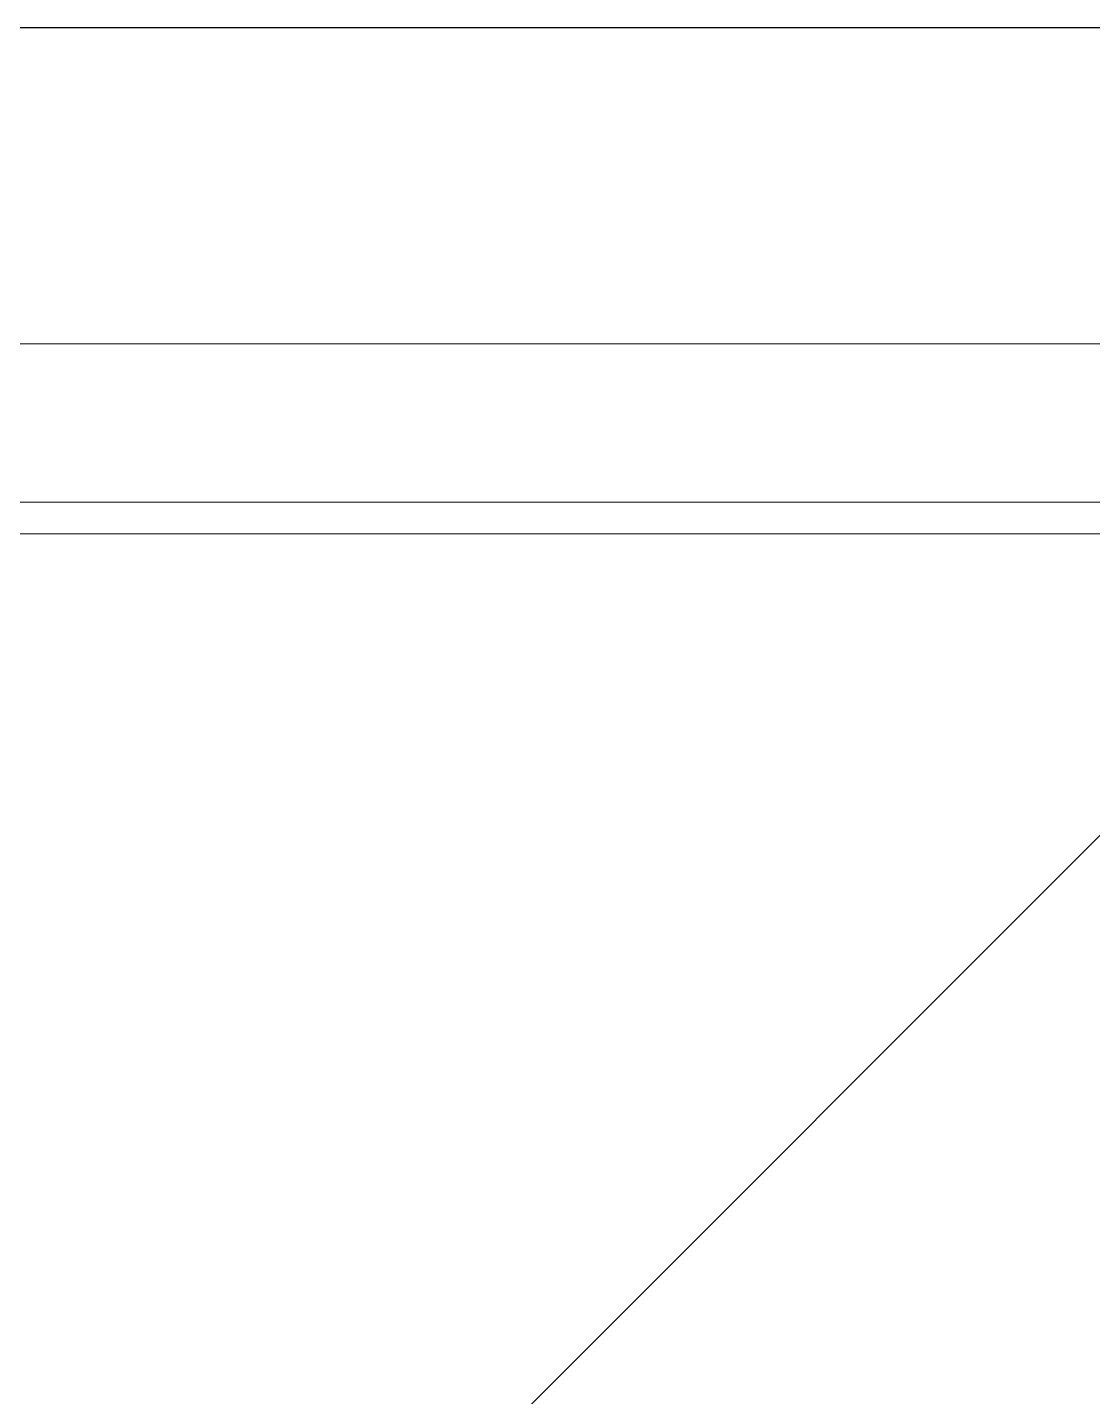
# Model space of a CAD drawing. Header units: millimetres. Extents: x -10051 to 73829, y -4843 to 44223.
# Drawn here: x 38252.2 to 38319.5, y 8161.7 to 8248.2 of the extents above; entities that cross this region are included whole.
import ezdxf

# ---------------------------------------------------------------- set-up
doc = ezdxf.new("R2010")
doc.units = ezdxf.units.MM
for name, color, linetype, lineweight in [('Потолки штриховка', 7, 'Continuous', 9), ('Стены несущие', 7, 'Continuous', 30), ('Стены отделка', 7, 'Continuous', 30), ('Стены штриховка', 7, 'Continuous', 9)]:
    doc.layers.add(name, color=color, linetype=linetype, lineweight=lineweight)

msp = doc.modelspace()

# ---------------------------------------------------------------- hatches: boundary and pattern name
at = {"layer": 'Потолки штриховка', "lineweight": 18, "true_color": 0x787878}
h = msp.add_hatch(dxfattribs=at)
h.set_pattern_fill('FP_47', color=8, style=0, pattern_type=2)
h.set_pattern_definition([(45, (0, 0), (-53.03301, 53.03301), [])])
h.paths.add_polyline_path([(38414.835, 4815.238), (38414.835, 8216.238), (38184.835, 8216.238), (38184.835, 4815.238), (38205.863, 4815.238)])

# ---------------------------------------------------------------- linework, layer by layer
at = {"layer": 'Стены несущие'}
msp.add_line((36550, 8248.238), (38699.5, 8248.238), dxfattribs=at)
at = {"layer": 'Стены отделка', "lineweight": 9}
for p, q in [((38699.5, 8228.238), (36550, 8228.238)), ((38448, 8216.238), (36697, 8216.238))]:
    msp.add_line(p, q, dxfattribs=at)
at = {"layer": 'Стены штриховка'}
msp.add_line((38450, 8218.238), (36695, 8218.238), dxfattribs=at)

doc.saveas('drawing.dxf')
